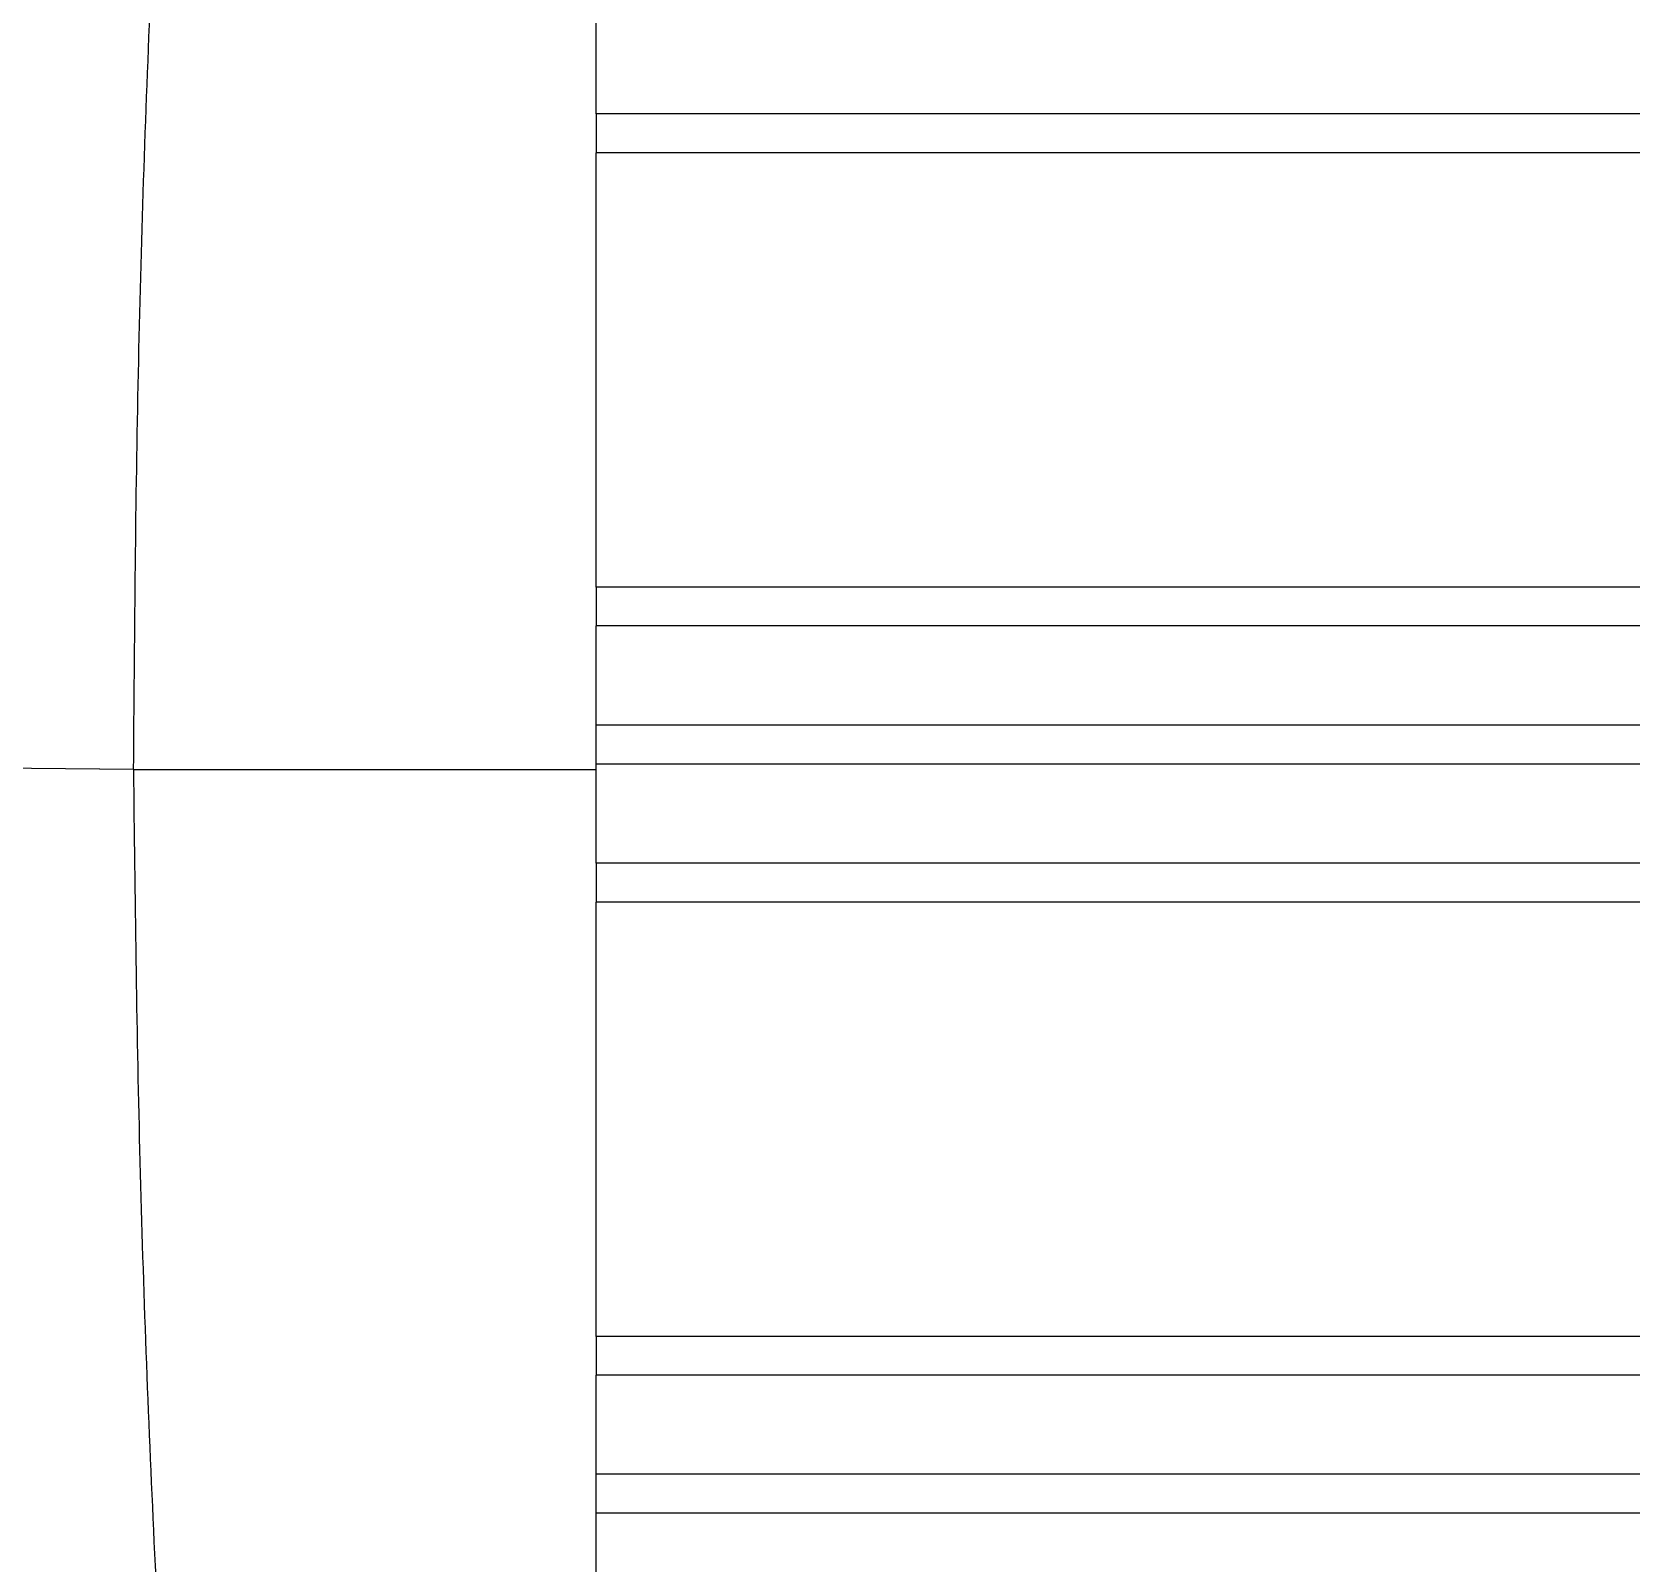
# Model space of a CAD drawing. Extents: x 6 to 134, y 3 to 97.
# Drawn here: x 16.398 to 17.678, y 40.907 to 42.133 of the extents above; entities that cross this region are included whole.
import ezdxf

# ---------------------------------------------------------------- set-up
doc = ezdxf.new("R2010")
doc.units = 0
doc.header["$MEASUREMENT"] = 0
doc.layers.add('OBJECT', color=7, linetype='CONTINUOUS')

msp = doc.modelspace()

# ---------------------------------------------------------------- linework, layer by layer
at = {"layer": 'OBJECT'}
for p, q in [((16.8494, 42.0678), (16.8494, 42.1472)), ((19.7073, 42.0678), (16.8494, 42.0678)), ((16.8494, 42.0678), (16.8494, 42.0367)), ((19.6989, 42.0367), (16.8494, 42.0367)), ((16.8494, 41.6889), (16.8494, 42.0367)), ((19.6425, 41.6889), (16.8494, 41.6889)), ((16.8494, 41.6889), (16.8494, 41.6579)), ((16.8494, 41.5784), (16.8494, 41.6579)), ((19.6406, 41.6579), (16.8494, 41.6579)), ((19.6383, 41.5784), (16.8494, 41.5784)), ((16.8494, 41.5472), (16.8494, 41.5784)), ((16.4792, 41.5429), (16.3136, 41.5444)), ((16.4791, 41.5429), (16.3136, 41.5444)), ((16.4791, 41.5429), (16.8494, 41.5429)), ((16.4792, 41.5429), (16.8494, 41.5429)), ((16.8494, 41.4678), (16.8494, 41.5472)), ((19.6383, 41.5472), (16.8494, 41.5472)), ((19.6406, 41.4678), (16.8494, 41.4678)), ((16.8494, 41.4678), (16.8494, 41.4367)), ((19.6425, 41.4367), (16.8494, 41.4367)), ((16.8494, 41.0889), (16.8494, 41.4367)), ((19.6989, 41.0889), (16.8494, 41.0889)), ((16.8494, 41.0889), (16.8494, 41.0579)), ((16.8494, 40.9784), (16.8494, 41.0579)), ((19.7073, 41.0579), (16.8494, 41.0579)), ((19.7314, 40.9784), (16.8494, 40.9784)), ((16.8494, 40.9472), (16.8494, 40.9784)), ((16.8494, 40.8678), (16.8494, 40.9472)), ((19.7419, 40.9472), (16.8494, 40.9472))]:
    msp.add_line(p, q, dxfattribs=at)
for points, knots in [([(16.4791, 41.5429), (16.4799, 41.6455), (16.4814, 41.8507), (16.4917, 42.1585), (16.5074, 42.4664), (16.5227, 42.6714), (16.5304, 42.7739)], [0, 0, 0, 0, 0.249749, 0.499603, 0.749756, 1, 1, 1, 1]), ([(16.5348, 40.3266), (16.5269, 40.4276), (16.511, 40.6299), (16.4944, 40.9338), (16.4828, 41.2382), (16.4804, 41.4413), (16.4792, 41.5429)], [0, 0, 0, 0, 0.249775, 0.499634, 0.749767, 1, 1, 1, 1])]:
    msp.add_open_spline(points, degree=3, knots=knots, dxfattribs=at)

doc.saveas('drawing.dxf')
